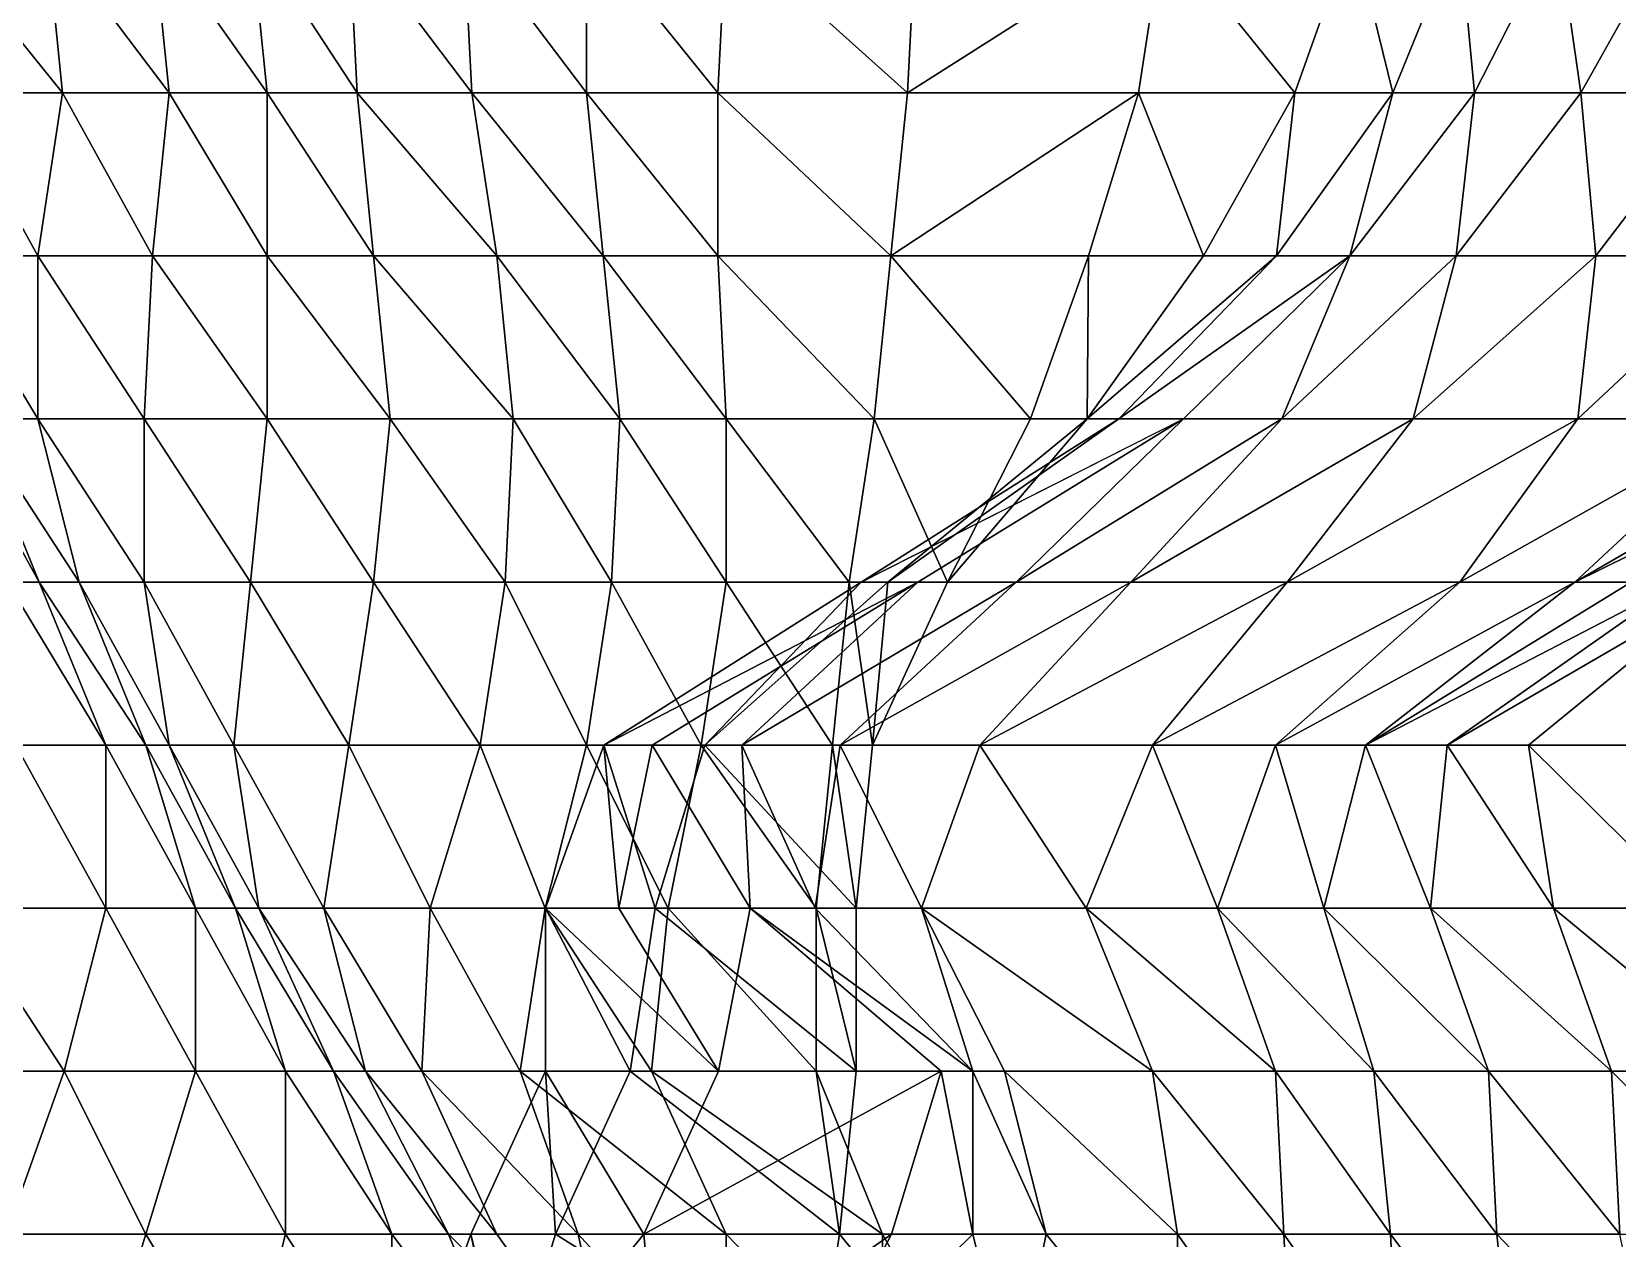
# Model space of a CAD drawing. Header units: metres. Extents: x -137 to 231, y -240 to 234.
# Drawn here: x 92.7 to 151.1, y 107.9 to 152.3 of the extents above; entities that cross this region are included whole.
import ezdxf

# ---------------------------------------------------------------- set-up
doc = ezdxf.new("R2010")
doc.units = ezdxf.units.M

msp = doc.modelspace()

# ---------------------------------------------------------------- linework, layer by layer
for points in [[(89.01085, 156, -493.62823), (93.84479, 150, -497.76556), (93.233475, 156, -498.1185), (93.233574, 156.0001, -498.1184)], [(89.01085, 156, -493.62823), (89.62216, 150, -493.27527), (93.84479, 150, -497.76556), (93.84489, 150.0001, -497.76547)], [(93.233475, 156, -498.1185), (97.761765, 150, -502.43228), (97.15044, 156, -502.78522), (97.150536, 156.0001, -502.78513)], [(93.233475, 156, -498.1185), (93.84479, 150, -497.76556), (97.761765, 150, -502.43228), (97.76186, 150.0001, -502.4322)], [(97.15044, 156, -502.78522), (101.37306, 150, -507.2755), (100.761765, 156, -507.62845), (100.76186, 156.0001, -507.62836)], [(97.15044, 156, -502.78522), (97.761765, 150, -502.43228), (101.37306, 150, -507.2755), (101.37316, 150.0001, -507.27542)], [(100.761765, 156, -507.62845), (104.67873, 150, -512.29517), (104.37306, 156, -512.4717), (104.37316, 156.0001, -512.47156)], [(100.761765, 156, -507.62845), (101.37306, 150, -507.2755), (104.67873, 150, -512.29517), (104.678825, 150.0001, -512.29504)], [(104.37306, 156, -512.4717), (108.90135, 150, -516.78546), (108.59569, 156, -516.9619), (108.59579, 156.0001, -516.9618)], [(104.37306, 156, -512.4717), (104.67873, 150, -512.29517), (108.90135, 150, -516.78546), (108.90145, 150.0001, -516.78534)], [(108.59569, 156, -516.9619), (113.12398, 150, -521.27576), (113.12398, 156, -521.27576), (113.12408, 156.0001, -521.27563)], [(108.59569, 156, -516.9619), (108.90135, 150, -516.78546), (113.12398, 150, -521.27576), (113.12408, 150.0001, -521.27563)], [(113.12398, 156, -521.27576), (117.9579, 150, -525.4131), (118.263565, 156, -525.2366), (118.263664, 156.0001, -525.23645)], [(113.12398, 156, -521.27576), (113.12398, 150, -521.27576), (117.9579, 150, -525.4131), (117.958, 150.0001, -525.41296)], [(118.263565, 156, -525.2366), (117.9579, 150, -525.4131), (124.93144, 150, -528.31506), (124.93154, 150.0001, -528.31494)], [(118.263565, 156, -525.2366), (124.93144, 150, -528.31506), (125.23711, 156, -528.1386), (125.237206, 156.0001, -528.1385)], [(124.93144, 150, -528.31506), (133.43324, 150, -530.3348), (134.3502, 156, -529.80536), (134.35031, 156.0001, -529.80524)], [(124.93144, 150, -528.31506), (134.3502, 156, -529.80536), (125.23711, 156, -528.1386), (125.237206, 156.0001, -528.1385)], [(134.3502, 156, -529.80536), (133.43324, 150, -530.3348), (139.18416, 150, -533.94275), (139.18427, 150.0001, -533.9426)], [(134.3502, 156, -529.80536), (139.18416, 150, -533.94275), (141.32375, 156, -532.7074), (141.32385, 156.0001, -532.7073)], [(141.32375, 156, -532.7074), (139.18416, 150, -533.94275), (142.79546, 150, -538.7859), (142.79556, 150.0001, -538.78577)], [(141.32375, 156, -532.7074), (142.79546, 150, -538.7859), (145.2407, 156, -537.37415), (145.24081, 156.0001, -537.374)], [(145.2407, 156, -537.37415), (142.79546, 150, -538.7859), (145.79546, 150, -543.98206), (145.79556, 150.0001, -543.98193)], [(145.2407, 156, -537.37415), (145.79546, 150, -543.98206), (148.852, 156, -542.2174), (148.85211, 156.0001, -542.2173)], [(148.852, 156, -542.2174), (145.79546, 150, -543.98206), (149.71242, 150, -548.6488), (149.71252, 150.0001, -548.6487)], [(148.852, 156, -542.2174), (149.71242, 150, -548.6488), (153.07466, 156, -546.70764), (153.07477, 156.0001, -546.7075)], [(153.07466, 156, -546.70764), (149.71242, 150, -548.6488), (154.852, 150, -552.6097), (154.85211, 150.0001, -552.60956)], [(89.62216, 150, -493.27527), (89.31651, 144, -493.45175), (92.92781, 144, -498.29498), (92.92791, 144.0001, -498.2949)], [(89.62216, 150, -493.27527), (92.92781, 144, -498.29498), (93.84479, 150, -497.76556), (93.84489, 150.0001, -497.76547)], [(93.84479, 150, -497.76556), (92.92781, 144, -498.29498), (97.15044, 144, -502.78522), (97.150536, 144.0001, -502.78513)], [(93.84479, 150, -497.76556), (97.15044, 144, -502.78522), (97.761765, 150, -502.43228), (97.76186, 150.0001, -502.4322)], [(97.761765, 150, -502.43228), (97.15044, 144, -502.78522), (101.37306, 144, -507.2755), (101.37316, 144.0001, -507.27542)], [(97.761765, 150, -502.43228), (101.37306, 144, -507.2755), (101.37306, 150, -507.2755), (101.37316, 150.0001, -507.27542)], [(101.37306, 150, -507.2755), (105.29002, 144, -511.94223), (104.67873, 150, -512.29517), (104.678825, 150.0001, -512.29504)], [(101.37306, 150, -507.2755), (101.37306, 144, -507.2755), (105.29002, 144, -511.94223), (105.29012, 144.0001, -511.94214)], [(104.67873, 150, -512.29517), (109.81831, 144, -516.25604), (108.90135, 150, -516.78546), (108.90145, 150.0001, -516.78534)], [(104.67873, 150, -512.29517), (105.29002, 144, -511.94223), (109.81831, 144, -516.25604), (109.81841, 144.0001, -516.2559)], [(108.90135, 150, -516.78546), (113.735275, 144, -520.9228), (113.12398, 150, -521.27576), (113.12408, 150.0001, -521.27563)], [(108.90135, 150, -516.78546), (109.81831, 144, -516.25604), (113.735275, 144, -520.9228), (113.735374, 144.0001, -520.92267)], [(113.12398, 150, -521.27576), (117.9579, 144, -525.4131), (117.9579, 150, -525.4131), (117.958, 150.0001, -525.41296)], [(113.12398, 150, -521.27576), (113.735275, 144, -520.9228), (117.9579, 144, -525.4131), (117.958, 144.0001, -525.41296)], [(117.9579, 150, -525.4131), (124.320114, 144, -528.668), (124.93144, 150, -528.31506), (124.93154, 150.0001, -528.31494)], [(117.9579, 150, -525.4131), (117.9579, 144, -525.4131), (124.320114, 144, -528.668), (124.32021, 144.0001, -528.6679)], [(124.320114, 144, -528.668), (131.59932, 144, -531.39355), (133.43324, 150, -530.3348), (133.43335, 150.0001, -530.33466)], [(124.320114, 144, -528.668), (133.43324, 150, -530.3348), (124.93144, 150, -528.31506), (124.93154, 150.0001, -528.31494)], [(133.43324, 150, -530.3348), (131.59932, 144, -531.39355), (135.82195, 144, -535.8839), (135.82205, 144.0001, -535.8838)], [(133.43324, 150, -530.3348), (135.82195, 144, -535.8839), (139.18416, 150, -533.94275), (139.18427, 150.0001, -533.9426)], [(139.18416, 150, -533.94275), (135.82195, 144, -535.8839), (138.51628, 144, -541.2565), (138.51639, 144.0001, -541.25635)], [(139.18416, 150, -533.94275), (138.51628, 144, -541.2565), (142.79546, 150, -538.7859), (142.79556, 150.0001, -538.78577)], [(142.79546, 150, -538.7859), (138.51628, 144, -541.2565), (141.21062, 144, -546.62915), (141.21072, 144.0001, -546.629)], [(142.79546, 150, -538.7859), (141.21062, 144, -546.62915), (145.79546, 150, -543.98206), (145.79556, 150.0001, -543.98193)], [(145.79546, 150, -543.98206), (141.21062, 144, -546.62915), (145.12758, 144, -551.2959), (145.12769, 144.0001, -551.2958)], [(145.79546, 150, -543.98206), (145.12758, 144, -551.2959), (149.71242, 150, -548.6488), (149.71252, 150.0001, -548.6487)], [(149.71242, 150, -548.6488), (145.12758, 144, -551.2959), (150.26717, 144, -555.2567), (150.26727, 144.0001, -555.2566)], [(149.71242, 150, -548.6488), (150.26717, 144, -555.2567), (154.852, 150, -552.6097), (154.85211, 150.0001, -552.60956)], [(154.852, 150, -552.6097), (150.26717, 144, -555.2567), (156.01808, 144, -558.8646), (156.01819, 144.0001, -558.8645)], [(89.31651, 144, -493.45175), (92.92781, 138, -498.29498), (92.92781, 144, -498.29498), (92.92791, 144.0001, -498.2949)], [(89.31651, 144, -493.45175), (90.53914, 138, -492.74588), (92.92781, 138, -498.29498), (92.92791, 138.0001, -498.2949)], [(92.92781, 144, -498.29498), (96.8448, 138, -502.9617), (97.15044, 144, -502.78522), (97.150536, 144.0001, -502.78513)], [(92.92781, 144, -498.29498), (92.92781, 138, -498.29498), (96.8448, 138, -502.9617), (96.8449, 138.0001, -502.9616)], [(97.15044, 144, -502.78522), (96.8448, 138, -502.9617), (101.37306, 138, -507.2755), (101.37316, 138.0001, -507.27542)], [(97.15044, 144, -502.78522), (101.37306, 138, -507.2755), (101.37306, 144, -507.2755), (101.37316, 144.0001, -507.27542)], [(101.37306, 144, -507.2755), (105.90135, 138, -511.5893), (105.29002, 144, -511.94223), (105.29012, 144.0001, -511.94214)], [(101.37306, 144, -507.2755), (101.37306, 138, -507.2755), (105.90135, 138, -511.5893), (105.90145, 138.0001, -511.5892)], [(105.29002, 144, -511.94223), (110.42964, 138, -515.9031), (109.81831, 144, -516.25604), (109.81841, 144.0001, -516.2559)], [(105.29002, 144, -511.94223), (105.90135, 138, -511.5893), (110.42964, 138, -515.9031), (110.42974, 138.0001, -515.90295)], [(109.81831, 144, -516.25604), (114.3466, 138, -520.5698), (113.735275, 144, -520.9228), (113.735374, 144.0001, -520.92267)], [(109.81831, 144, -516.25604), (110.42964, 138, -515.9031), (114.3466, 138, -520.5698), (114.3467, 138.0001, -520.5697)], [(113.735275, 144, -520.9228), (118.263565, 138, -525.2366), (117.9579, 144, -525.4131), (117.958, 144.0001, -525.41296)], [(113.735275, 144, -520.9228), (114.3466, 138, -520.5698), (118.263565, 138, -525.2366), (118.263664, 138.0001, -525.23645)], [(117.9579, 144, -525.4131), (123.70882, 138, -529.021), (124.320114, 144, -528.668), (124.32021, 144.0001, -528.6679)], [(117.9579, 144, -525.4131), (118.263565, 138, -525.2366), (123.70882, 138, -529.021), (123.708916, 138.0001, -529.0209)], [(124.320114, 144, -528.668), (123.70882, 138, -529.021), (129.45973, 138, -532.6289), (129.45984, 138.0001, -532.6288)], [(124.320114, 144, -528.668), (129.45973, 138, -532.6289), (131.59932, 144, -531.39355), (131.59943, 144.0001, -531.39343)], [(131.59932, 144, -531.39355), (129.45973, 138, -532.6289), (131.54274, 138, -538.3545), (131.54285, 138.0001, -538.3544)], [(131.59932, 144, -531.39355), (131.54274, 138, -538.3545), (135.82195, 144, -535.8839), (135.82205, 144.0001, -535.8838)], [(131.54274, 138, -538.3545), (132.70882, 138, -544.60944), (138.51628, 144, -541.2565), (138.51639, 144.0001, -541.25635)], [(131.54274, 138, -538.3545), (138.51628, 144, -541.2565), (135.82195, 144, -535.8839), (135.82205, 144.0001, -535.8838)], [(132.70882, 138, -544.60944), (135.09749, 138, -550.15857), (141.21062, 144, -546.62915), (141.21072, 144.0001, -546.629)], [(132.70882, 138, -544.60944), (141.21062, 144, -546.62915), (138.51628, 144, -541.2565), (138.51639, 144.0001, -541.25635)], [(141.21062, 144, -546.62915), (135.09749, 138, -550.15857), (138.70882, 138, -555.0017), (138.70892, 138.0001, -555.0016)], [(141.21062, 144, -546.62915), (138.70882, 138, -555.0017), (145.12758, 144, -551.2959), (145.12769, 144.0001, -551.2958)], [(145.12758, 144, -551.2959), (138.70882, 138, -555.0017), (143.54274, 138, -559.13904), (143.54285, 138.0001, -559.1389)], [(145.12758, 144, -551.2959), (143.54274, 138, -559.13904), (150.26717, 144, -555.2567), (150.26727, 144.0001, -555.2566)], [(150.26717, 144, -555.2567), (143.54274, 138, -559.13904), (149.59929, 138, -562.57056), (149.5994, 138.0001, -562.57043)], [(150.26717, 144, -555.2567), (149.59929, 138, -562.57056), (156.01808, 144, -558.8646), (156.01819, 144.0001, -558.8645)], [(156.01808, 144, -558.8646), (149.59929, 138, -562.57056), (155.9615, 138, -565.8255), (155.96161, 138.0001, -565.8254)], [(89.67873, 138, -486.31442), (92.984375, 132, -491.3341), (90.53914, 138, -492.74588), (90.53924, 138.0001, -492.7458)], [(89.67873, 138, -486.31442), (91.81831, 132, -485.07913), (92.984375, 132, -491.3341), (92.984474, 132.0001, -491.334)], [(90.53914, 138, -492.74588), (94.4561, 132, -497.41263), (92.92781, 138, -498.29498), (92.92791, 138.0001, -498.2949)], [(90.53914, 138, -492.74588), (92.984375, 132, -491.3341), (94.4561, 132, -497.41263), (94.4562, 132.0001, -497.41254)], [(92.92781, 138, -498.29498), (96.8448, 132, -502.9617), (96.8448, 138, -502.9617), (96.8449, 138.0001, -502.9616)], [(92.92781, 138, -498.29498), (94.4561, 132, -497.41263), (96.8448, 132, -502.9617), (96.8449, 132.0001, -502.9616)], [(96.8448, 138, -502.9617), (100.761765, 132, -507.62845), (101.37306, 138, -507.2755), (101.37316, 138.0001, -507.27542)], [(96.8448, 138, -502.9617), (96.8448, 132, -502.9617), (100.761765, 132, -507.62845), (100.76186, 132.0001, -507.62836)], [(101.37306, 138, -507.2755), (100.761765, 132, -507.62845), (105.29002, 132, -511.94223), (105.29012, 132.0001, -511.94214)], [(101.37306, 138, -507.2755), (105.29002, 132, -511.94223), (105.90135, 138, -511.5893), (105.90145, 138.0001, -511.5892)], [(105.90135, 138, -511.5893), (105.29002, 132, -511.94223), (110.12398, 132, -516.0796), (110.12408, 132.0001, -516.07947)], [(105.90135, 138, -511.5893), (110.12398, 132, -516.0796), (110.42964, 138, -515.9031), (110.42974, 138.0001, -515.90295)], [(110.42964, 138, -515.9031), (110.12398, 132, -516.0796), (114.04094, 132, -520.74634), (114.04104, 132.0001, -520.7462)], [(110.42964, 138, -515.9031), (114.04094, 132, -520.74634), (114.3466, 138, -520.5698), (114.3467, 138.0001, -520.5697)], [(114.3466, 138, -520.5698), (114.04094, 132, -520.74634), (118.263565, 132, -525.2366), (118.263664, 132.0001, -525.23645)], [(114.3466, 138, -520.5698), (118.263565, 132, -525.2366), (118.263565, 138, -525.2366), (118.263664, 138.0001, -525.23645)], [(118.263565, 138, -525.2366), (122.791855, 132, -529.5504), (123.70882, 138, -529.021), (123.708916, 138.0001, -529.0209)], [(118.263565, 138, -525.2366), (118.263565, 132, -525.2366), (122.791855, 132, -529.5504), (122.791954, 132.0001, -529.5503)], [(123.70882, 138, -529.021), (122.791855, 132, -529.5504), (126.40315, 132, -534.3936), (126.40325, 132.0001, -534.3935)], [(124.207016, 132, -542.5898), (123.233475, 132, -550.08), (132.70882, 138, -544.60944), (132.70892, 138.0001, -544.6093)], [(123.233475, 132, -550.08), (125.31651, 132, -555.8056), (135.09749, 138, -550.15857), (135.0976, 138.0001, -550.15845)], [(123.233475, 132, -550.08), (135.09749, 138, -550.15857), (132.70882, 138, -544.60944), (132.70892, 138.0001, -544.6093)], [(123.70882, 138, -529.021), (126.40315, 132, -534.3936), (129.45973, 138, -532.6289), (129.45984, 138.0001, -532.6288)], [(126.40315, 132, -534.3936), (124.207016, 132, -542.5898), (131.54274, 138, -538.3545), (131.54285, 138.0001, -538.3544)], [(124.207016, 132, -542.5898), (132.70882, 138, -544.60944), (131.54274, 138, -538.3545), (131.54285, 138.0001, -538.3544)], [(135.09749, 138, -550.15857), (125.31651, 132, -555.8056), (128.92781, 132, -560.6488), (128.92792, 132.0001, -560.6487)], [(126.40315, 132, -534.3936), (131.54274, 138, -538.3545), (129.45973, 138, -532.6289), (129.45984, 138.0001, -532.6288)], [(135.09749, 138, -550.15857), (128.92781, 132, -560.6488), (138.70882, 138, -555.0017), (138.70892, 138.0001, -555.0016)], [(138.70882, 138, -555.0017), (128.92781, 132, -560.6488), (133.15044, 132, -565.13904), (133.15054, 132.0001, -565.1389)], [(138.70882, 138, -555.0017), (133.15044, 132, -565.13904), (143.54274, 138, -559.13904), (143.54285, 138.0001, -559.1389)], [(143.54274, 138, -559.13904), (133.15044, 132, -565.13904), (138.90132, 132, -568.74695), (138.90143, 132.0001, -568.7468)], [(143.54274, 138, -559.13904), (138.90132, 132, -568.74695), (149.59929, 138, -562.57056), (149.5994, 138.0001, -562.57043)], [(149.59929, 138, -562.57056), (138.90132, 132, -568.74695), (145.26357, 132, -572.00195), (145.26367, 132.0001, -572.00183)], [(149.59929, 138, -562.57056), (145.26357, 132, -572.00195), (155.9615, 138, -565.8255), (155.96161, 138.0001, -565.8254)], [(155.9615, 138, -565.8255), (145.26357, 132, -572.00195), (149.48619, 132, -576.4922), (149.4863, 132.0001, -576.49207)], [(155.9615, 138, -565.8255), (149.48619, 132, -576.4922), (159.8785, 138, -570.4922), (159.8786, 138.0001, -570.49207)], [(149.48619, 132, -576.4922), (151.5692, 132, -582.2178), (161.65587, 138, -576.3943), (161.65598, 138.0001, -576.39417)], [(149.48619, 132, -576.4922), (161.65587, 138, -576.3943), (159.8785, 138, -570.4922), (159.8786, 138.0001, -570.49207)], [(91.81831, 132, -485.07913), (95.42963, 126, -489.92233), (92.984375, 132, -491.3341), (92.984474, 132.0001, -491.334)], [(91.81831, 132, -485.07913), (92.12398, 126, -484.90268), (95.42963, 126, -489.92233), (95.429726, 126.0001, -489.92224)], [(92.984375, 132, -491.3341), (96.90135, 126, -496.00085), (94.4561, 132, -497.41263), (94.4562, 132.0001, -497.41254)], [(92.984375, 132, -491.3341), (95.42963, 126, -489.92233), (96.90135, 126, -496.00085), (96.90145, 126.0001, -496.00076)], [(94.4561, 132, -497.41263), (97.761765, 126, -502.43228), (96.8448, 132, -502.9617), (96.8449, 132.0001, -502.9616)], [(94.4561, 132, -497.41263), (96.90135, 126, -496.00085), (97.761765, 126, -502.43228), (97.76186, 126.0001, -502.4322)], [(96.8448, 132, -502.9617), (100.15044, 126, -507.98138), (100.761765, 132, -507.62845), (100.76186, 132.0001, -507.62836)], [(96.8448, 132, -502.9617), (97.761765, 126, -502.43228), (100.15044, 126, -507.98138), (100.150536, 126.0001, -507.9813)], [(100.761765, 132, -507.62845), (100.15044, 126, -507.98138), (104.37306, 126, -512.4717), (104.37316, 126.0001, -512.47156)], [(100.761765, 132, -507.62845), (104.37306, 126, -512.4717), (105.29002, 132, -511.94223), (105.29012, 132.0001, -511.94214)], [(105.29002, 132, -511.94223), (104.37306, 126, -512.4717), (109.207016, 126, -516.609), (109.207115, 126.0001, -516.6089)], [(105.29002, 132, -511.94223), (109.207016, 126, -516.609), (110.12398, 132, -516.0796), (110.12408, 132.0001, -516.07947)], [(110.12398, 132, -516.0796), (109.207016, 126, -516.609), (113.12398, 126, -521.27576), (113.12408, 126.0001, -521.27563)], [(110.12398, 132, -516.0796), (113.12398, 126, -521.27576), (114.04094, 132, -520.74634), (114.04104, 132.0001, -520.7462)], [(114.04094, 132, -520.74634), (113.12398, 126, -521.27576), (117.3466, 126, -525.766), (117.3467, 126.0001, -525.76587)], [(117.48256, 126, -546.47217), (113.75813, 126, -555.5506), (123.233475, 132, -550.08), (123.233574, 132.0001, -550.0799)], [(113.75813, 126, -555.5506), (115.53551, 126, -561.45264), (125.31651, 132, -555.8056), (125.31661, 132.0001, -555.8055)], [(113.75813, 126, -555.5506), (125.31651, 132, -555.8056), (123.233475, 132, -550.08), (123.233574, 132.0001, -550.0799)], [(114.04094, 132, -520.74634), (117.3466, 126, -525.766), (118.263565, 132, -525.2366), (118.263664, 132.0001, -525.23645)], [(125.31651, 132, -555.8056), (115.53551, 126, -561.45264), (118.84117, 126, -566.4723), (118.84127, 126.0001, -566.47217)], [(118.263565, 132, -525.2366), (117.3466, 126, -525.766), (122.18053, 126, -529.9033), (122.180626, 126.0001, -529.9032)], [(123.65227, 126, -535.9818), (117.48256, 126, -546.47217), (124.207016, 132, -542.5898), (124.207115, 132.0001, -542.58966)], [(117.48256, 126, -546.47217), (123.233475, 132, -550.08), (124.207016, 132, -542.5898), (124.207115, 132.0001, -542.58966)], [(118.263565, 132, -525.2366), (122.18053, 126, -529.9033), (122.791855, 132, -529.5504), (122.791954, 132.0001, -529.5503)], [(125.31651, 132, -555.8056), (118.84117, 126, -566.4723), (128.92781, 132, -560.6488), (128.92792, 132.0001, -560.6487)], [(128.92781, 132, -560.6488), (118.84117, 126, -566.4723), (122.45247, 126, -571.31555), (122.45257, 126.0001, -571.3154)], [(122.791855, 132, -529.5504), (122.18053, 126, -529.9033), (123.65227, 126, -535.9818), (123.65237, 126.0001, -535.9817)], [(128.92781, 132, -560.6488), (122.45247, 126, -571.31555), (133.15044, 132, -565.13904), (133.15054, 132.0001, -565.1389)], [(133.15044, 132, -565.13904), (122.45247, 126, -571.31555), (127.59206, 126, -575.27637), (127.592155, 126.0001, -575.27625)], [(122.791855, 132, -529.5504), (123.65227, 126, -535.9818), (126.40315, 132, -534.3936), (126.40325, 132.0001, -534.3935)], [(123.65227, 126, -535.9818), (124.207016, 132, -542.5898), (126.40315, 132, -534.3936), (126.40325, 132.0001, -534.3935)], [(133.15044, 132, -565.13904), (127.59206, 126, -575.27637), (138.90132, 132, -568.74695), (138.90143, 132.0001, -568.7468)], [(138.90132, 132, -568.74695), (127.59206, 126, -575.27637), (133.95427, 126, -578.5314), (133.95438, 126.0001, -578.53125)], [(138.90132, 132, -568.74695), (133.95427, 126, -578.5314), (145.26357, 132, -572.00195), (145.26367, 132.0001, -572.00183)], [(145.26357, 132, -572.00195), (133.95427, 126, -578.5314), (138.48256, 126, -582.8452), (138.48267, 126.0001, -582.8451)], [(145.26357, 132, -572.00195), (138.48256, 126, -582.8452), (149.48619, 132, -576.4922), (149.4863, 132.0001, -576.49207)], [(149.48619, 132, -576.4922), (138.48256, 126, -582.8452), (141.78822, 126, -587.86487), (141.78833, 126.0001, -587.86475)], [(149.48619, 132, -576.4922), (141.78822, 126, -587.86487), (151.5692, 132, -582.2178), (151.5693, 132.0001, -582.21765)], [(141.78822, 126, -587.86487), (144.78822, 126, -593.06104), (153.34657, 132, -588.1198), (153.34668, 132.0001, -588.1197)], [(141.78822, 126, -587.86487), (153.34657, 132, -588.1198), (151.5692, 132, -582.2178), (151.5693, 132.0001, -582.21765)], [(144.78822, 126, -593.06104), (147.78822, 126, -598.2572), (155.12398, 132, -594.02185), (155.12408, 132.0001, -594.0217)], [(144.78822, 126, -593.06104), (155.12398, 132, -594.02185), (153.34657, 132, -588.1198), (153.34668, 132.0001, -588.1197)], [(155.12398, 132, -594.02185), (147.78822, 126, -598.2572), (151.70518, 126, -602.9239), (151.70529, 126.0001, -602.92377)], [(92.12398, 126, -484.90268), (89.984375, 120, -486.13797), (95.42963, 120, -489.92233), (95.429726, 120.0001, -489.92224)], [(92.12398, 126, -484.90268), (95.42963, 120, -489.92233), (95.42963, 126, -489.92233), (95.429726, 126.0001, -489.92224)], [(95.42963, 126, -489.92233), (98.735275, 120, -494.94205), (96.90135, 126, -496.00085), (96.90145, 126.0001, -496.00076)], [(95.42963, 126, -489.92233), (95.42963, 120, -489.92233), (98.735275, 120, -494.94205), (98.735374, 120.0001, -494.94196)], [(96.90135, 126, -496.00085), (100.207016, 120, -501.02054), (97.761765, 126, -502.43228), (97.76186, 126.0001, -502.4322)], [(96.90135, 126, -496.00085), (98.735275, 120, -494.94205), (100.207016, 120, -501.02054), (100.207115, 120.0001, -501.02045)], [(97.761765, 126, -502.43228), (101.06743, 120, -507.452), (100.15044, 126, -507.98138), (100.150536, 126.0001, -507.9813)], [(97.761765, 126, -502.43228), (100.207016, 120, -501.02054), (101.06743, 120, -507.452), (101.06753, 120.0001, -507.4519)], [(100.15044, 126, -507.98138), (103.4561, 120, -513.0011), (104.37306, 126, -512.4717), (104.37316, 126.0001, -512.47156)], [(100.15044, 126, -507.98138), (101.06743, 120, -507.452), (103.4561, 120, -513.0011), (103.4562, 120.0001, -513.001)], [(104.37306, 126, -512.4717), (103.4561, 120, -513.0011), (107.37306, 120, -517.66785), (107.37316, 120.0001, -517.6677)], [(104.37306, 126, -512.4717), (107.37306, 120, -517.66785), (109.207016, 126, -516.609), (109.207115, 126.0001, -516.6089)], [(109.207016, 126, -516.609), (107.37306, 120, -517.66785), (111.59569, 120, -522.1581), (111.59579, 120.0001, -522.15796)], [(109.207016, 126, -516.609), (111.59569, 120, -522.1581), (113.12398, 126, -521.27576), (113.12408, 126.0001, -521.27563)], [(113.12398, 126, -521.27576), (111.59569, 120, -522.1581), (116.12398, 120, -526.4719), (116.12408, 120.0001, -526.4718)], [(115.648636, 120, -547.53094), (111.618546, 120, -556.7859), (113.75813, 126, -555.5506), (113.75823, 126.0001, -555.5505)], [(113.75813, 126, -555.5506), (111.618546, 120, -556.7859), (114.31288, 120, -562.15857), (114.31298, 120.0001, -562.15845)], [(113.12398, 126, -521.27576), (116.12398, 120, -526.4719), (117.3466, 126, -525.766), (117.3467, 126.0001, -525.76587)], [(115.648636, 120, -547.53094), (113.75813, 126, -555.5506), (117.48256, 126, -546.47217), (117.48266, 126.0001, -546.47205)], [(113.75813, 126, -555.5506), (114.31288, 120, -562.15857), (115.53551, 126, -561.45264), (115.53561, 126.0001, -561.4525)], [(115.53551, 126, -561.45264), (114.31288, 120, -562.15857), (119.146835, 120, -566.2959), (119.146935, 120.0001, -566.2958)], [(115.53551, 126, -561.45264), (119.146835, 120, -566.2959), (118.84117, 126, -566.4723), (118.84127, 126.0001, -566.47217)], [(123.04094, 120, -536.3348), (115.648636, 120, -547.53094), (117.48256, 126, -546.47217), (117.48266, 126.0001, -546.47205)], [(117.3466, 126, -525.766), (116.12398, 120, -526.4719), (121.56923, 120, -530.2562), (121.56933, 120.0001, -530.2561)], [(117.3466, 126, -525.766), (121.56923, 120, -530.2562), (122.18053, 126, -529.9033), (122.180626, 126.0001, -529.9032)], [(123.04094, 120, -536.3348), (117.48256, 126, -546.47217), (123.65227, 126, -535.9818), (123.65237, 126.0001, -535.9817)], [(118.84117, 126, -566.4723), (121.53551, 120, -571.845), (122.45247, 126, -571.31555), (122.45257, 126.0001, -571.3154)], [(118.84117, 126, -566.4723), (119.146835, 120, -566.2959), (121.53551, 120, -571.845), (121.53561, 120.0001, -571.84485)], [(122.45247, 126, -571.31555), (121.53551, 120, -571.845), (125.45247, 120, -576.5117), (125.45257, 120.0001, -576.5116)], [(122.18053, 126, -529.9033), (121.56923, 120, -530.2562), (123.04094, 120, -536.3348), (123.04104, 120.0001, -536.33466)], [(122.18053, 126, -529.9033), (123.04094, 120, -536.3348), (123.65227, 126, -535.9818), (123.65237, 126.0001, -535.9817)], [(122.45247, 126, -571.31555), (125.45247, 120, -576.5117), (127.59206, 126, -575.27637), (127.592155, 126.0001, -575.27625)], [(127.59206, 126, -575.27637), (125.45247, 120, -576.5117), (131.50902, 120, -579.9431), (131.50912, 120.0001, -579.943)], [(127.59206, 126, -575.27637), (131.50902, 120, -579.9431), (133.95427, 126, -578.5314), (133.95438, 126.0001, -578.53125)], [(133.95427, 126, -578.5314), (131.50902, 120, -579.9431), (136.34297, 120, -584.08044), (136.34308, 120.0001, -584.0803)], [(133.95427, 126, -578.5314), (136.34297, 120, -584.08044), (138.48256, 126, -582.8452), (138.48267, 126.0001, -582.8451)], [(138.48256, 126, -582.8452), (136.34297, 120, -584.08044), (140.25993, 120, -588.7472), (140.26004, 120.0001, -588.7471)], [(138.48256, 126, -582.8452), (140.25993, 120, -588.7472), (141.78822, 126, -587.86487), (141.78833, 126.0001, -587.86475)], [(141.78822, 126, -587.86487), (140.25993, 120, -588.7472), (144.1769, 120, -593.41394), (144.177, 120.0001, -593.4138)], [(141.78822, 126, -587.86487), (144.1769, 120, -593.41394), (144.78822, 126, -593.06104), (144.78833, 126.0001, -593.0609)], [(144.78822, 126, -593.06104), (144.1769, 120, -593.41394), (148.70518, 120, -597.7278), (148.70529, 120.0001, -597.72766)], [(144.78822, 126, -593.06104), (148.70518, 120, -597.7278), (147.78822, 126, -598.2572), (147.78833, 126.0001, -598.2571)], [(147.78822, 126, -598.2572), (153.84477, 120, -601.6886), (151.70518, 126, -602.9239), (151.70529, 126.0001, -602.92377)], [(147.78822, 126, -598.2572), (148.70518, 120, -597.7278), (153.84477, 120, -601.6886), (153.84488, 120.0001, -601.6885)], [(89.984375, 120, -486.13797), (87.84479, 114, -487.37326), (93.90135, 114, -490.8047), (93.90145, 114.0001, -490.8046)], [(89.984375, 120, -486.13797), (93.90135, 114, -490.8047), (95.42963, 120, -489.92233), (95.429726, 120.0001, -489.92224)], [(95.42963, 120, -489.92233), (93.90135, 114, -490.8047), (98.735275, 114, -494.94205), (98.735374, 114.0001, -494.94196)], [(95.42963, 120, -489.92233), (98.735275, 114, -494.94205), (98.735275, 120, -494.94205), (98.735374, 120.0001, -494.94196)], [(98.735275, 120, -494.94205), (102.04094, 114, -499.9617), (100.207016, 120, -501.02054), (100.207115, 120.0001, -501.02045)], [(98.735275, 120, -494.94205), (98.735275, 114, -494.94205), (102.04094, 114, -499.9617), (102.04104, 114.0001, -499.9616)], [(100.207016, 120, -501.02054), (103.81831, 114, -505.86374), (101.06743, 120, -507.452), (101.06753, 120.0001, -507.4519)], [(100.207016, 120, -501.02054), (102.04094, 114, -499.9617), (103.81831, 114, -505.86374), (103.81841, 114.0001, -505.86365)], [(101.06743, 120, -507.452), (104.98439, 114, -512.1187), (103.4561, 120, -513.0011), (103.4562, 120.0001, -513.001)], [(101.06743, 120, -507.452), (103.81831, 114, -505.86374), (104.98439, 114, -512.1187), (104.98449, 114.0001, -512.1186)], [(103.4561, 120, -513.0011), (107.06743, 114, -517.8443), (107.37306, 120, -517.66785), (107.37316, 120.0001, -517.6677)], [(103.4561, 120, -513.0011), (104.98439, 114, -512.1187), (107.06743, 114, -517.8443), (107.06753, 114.0001, -517.8442)], [(107.37306, 120, -517.66785), (107.06743, 114, -517.8443), (110.67873, 114, -522.6875), (110.678825, 114.0001, -522.6874)], [(107.37306, 120, -517.66785), (110.67873, 114, -522.6875), (111.59569, 120, -522.1581), (111.59579, 120.0001, -522.15796)], [(111.59569, 120, -522.1581), (110.67873, 114, -522.6875), (115.51265, 114, -526.8248), (115.51275, 114.0001, -526.8247)], [(111.59569, 120, -522.1581), (115.51265, 114, -526.8248), (116.12398, 120, -526.4719), (116.12408, 120.0001, -526.4718)], [(114.731674, 114, -548.06036), (111.618546, 114, -556.7859), (111.618546, 120, -556.7859), (111.618645, 120.0001, -556.78577)], [(114.731674, 114, -548.06036), (111.618546, 120, -556.7859), (115.648636, 120, -547.53094), (115.648735, 120.0001, -547.5308)], [(111.618546, 120, -556.7859), (117.98076, 114, -560.0409), (114.31288, 120, -562.15857), (114.31298, 120.0001, -562.15845)], [(111.618546, 120, -556.7859), (111.618546, 114, -556.7859), (117.98076, 114, -560.0409), (117.98086, 114.0001, -560.0408)], [(119.146835, 120, -566.2959), (114.31288, 120, -562.15857), (117.98076, 114, -560.0409), (117.98086, 114.0001, -560.0408)], [(123.04094, 114, -536.3348), (114.731674, 114, -548.06036), (115.648636, 120, -547.53094), (115.648735, 120.0001, -547.5308)], [(116.12398, 120, -526.4719), (115.51265, 114, -526.8248), (121.56923, 114, -530.2562), (121.56933, 114.0001, -530.2561)], [(123.04094, 114, -536.3348), (115.648636, 120, -547.53094), (123.04094, 120, -536.3348), (123.04104, 120.0001, -536.33466)], [(116.12398, 120, -526.4719), (121.56923, 114, -530.2562), (121.56923, 120, -530.2562), (121.56933, 120.0001, -530.2561)], [(119.146835, 120, -566.2959), (117.98076, 114, -560.0409), (126.176926, 114, -562.23706), (126.177025, 114.0001, -562.23694)], [(127.34297, 114, -568.49207), (121.53551, 120, -571.845), (119.146835, 120, -566.2959), (119.146935, 120.0001, -566.2958)], [(127.34297, 114, -568.49207), (119.146835, 120, -566.2959), (126.176926, 114, -562.23706), (126.177025, 114.0001, -562.23694)], [(125.45247, 120, -576.5117), (121.53551, 120, -571.845), (127.34297, 114, -568.49207), (127.34307, 114.0001, -568.49194)], [(121.56923, 120, -530.2562), (123.04094, 114, -536.3348), (123.04094, 120, -536.3348), (123.04104, 120.0001, -536.33466)], [(121.56923, 120, -530.2562), (121.56923, 114, -530.2562), (123.04094, 114, -536.3348), (123.04104, 114.0001, -536.33466)], [(125.45247, 120, -576.5117), (133.95427, 114, -578.5314), (131.50902, 120, -579.9431), (131.50912, 120.0001, -579.943)], [(125.45247, 120, -576.5117), (127.34297, 114, -568.49207), (128.50902, 114, -574.74695), (128.50912, 114.0001, -574.7468)], [(125.45247, 120, -576.5117), (128.50902, 114, -574.74695), (133.95427, 114, -578.5314), (133.95438, 114.0001, -578.53125)], [(131.50902, 120, -579.9431), (138.48256, 114, -582.8452), (136.34297, 120, -584.08044), (136.34308, 120.0001, -584.0803)], [(131.50902, 120, -579.9431), (133.95427, 114, -578.5314), (138.48256, 114, -582.8452), (138.48267, 114.0001, -582.8451)], [(136.34297, 120, -584.08044), (142.09386, 114, -587.68835), (140.25993, 120, -588.7472), (140.26004, 120.0001, -588.7471)], [(136.34297, 120, -584.08044), (138.48256, 114, -582.8452), (142.09386, 114, -587.68835), (142.09396, 114.0001, -587.68823)], [(140.25993, 120, -588.7472), (146.31648, 114, -592.17865), (144.1769, 120, -593.41394), (144.177, 120.0001, -593.4138)], [(140.25993, 120, -588.7472), (142.09386, 114, -587.68835), (146.31648, 114, -592.17865), (146.31659, 114.0001, -592.1785)], [(144.1769, 120, -593.41394), (150.84477, 114, -596.49243), (148.70518, 120, -597.7278), (148.70529, 120.0001, -597.72766)], [(144.1769, 120, -593.41394), (146.31648, 114, -592.17865), (150.84477, 114, -596.49243), (150.84488, 114.0001, -596.4923)], [(148.70518, 120, -597.7278), (155.98436, 114, -600.4533), (153.84477, 120, -601.6886), (153.84488, 120.0001, -601.6885)], [(148.70518, 120, -597.7278), (150.84477, 114, -596.49243), (155.98436, 114, -600.4533), (155.98447, 114.0001, -600.4532)], [(87.84479, 114, -487.37326), (91.761765, 108, -492.03998), (93.90135, 114, -490.8047), (93.90145, 114.0001, -490.8046)], [(93.90135, 114, -490.8047), (91.761765, 108, -492.03998), (96.90135, 108, -496.00085), (96.90145, 108.0001, -496.00076)], [(93.90135, 114, -490.8047), (96.90135, 108, -496.00085), (98.735275, 114, -494.94205), (98.735374, 114.0001, -494.94196)], [(98.735275, 114, -494.94205), (96.90135, 108, -496.00085), (102.04094, 108, -499.9617), (102.04104, 108.0001, -499.9616)], [(98.735275, 114, -494.94205), (102.04094, 108, -499.9617), (102.04094, 114, -499.9617), (102.04104, 114.0001, -499.9616)], [(102.04094, 114, -499.9617), (105.9579, 108, -504.62845), (103.81831, 114, -505.86374), (103.81841, 114.0001, -505.86365)], [(102.04094, 114, -499.9617), (102.04094, 108, -499.9617), (105.9579, 108, -504.62845), (105.958, 108.0001, -504.62836)], [(103.81831, 114, -505.86374), (108.04094, 108, -510.354), (104.98439, 114, -512.1187), (104.98449, 114.0001, -512.1186)], [(103.81831, 114, -505.86374), (105.9579, 108, -504.62845), (108.04094, 108, -510.354), (108.04104, 108.0001, -510.3539)], [(104.98439, 114, -512.1187), (109.81831, 108, -516.25604), (107.06743, 114, -517.8443), (107.06753, 114.0001, -517.8442)], [(104.98439, 114, -512.1187), (108.04094, 108, -510.354), (109.81831, 108, -516.25604), (109.81841, 108.0001, -516.2559)], [(107.06743, 114, -517.8443), (112.81831, 108, -521.45215), (110.67873, 114, -522.6875), (110.678825, 114.0001, -522.6874)], [(107.06743, 114, -517.8443), (109.81831, 108, -516.25604), (112.81831, 108, -521.45215), (112.81841, 108.0001, -521.452)], [(111.98076, 108, -549.64856), (108.86763, 108, -558.37415), (111.618546, 114, -556.7859), (111.618645, 114.0001, -556.78577)], [(111.618546, 114, -556.7859), (108.86763, 108, -558.37415), (115.22987, 108, -561.62915), (115.22997, 108.0001, -561.629)], [(110.67873, 114, -522.6875), (118.263565, 108, -525.2366), (115.51265, 114, -526.8248), (115.51275, 114.0001, -526.8247)], [(110.67873, 114, -522.6875), (112.81831, 108, -521.45215), (118.263565, 108, -525.2366), (118.263664, 108.0001, -525.23645)], [(111.98076, 108, -549.64856), (111.618546, 114, -556.7859), (114.731674, 114, -548.06036), (114.73177, 114.0001, -548.06024)], [(111.618546, 114, -556.7859), (115.22987, 108, -561.62915), (117.98076, 114, -560.0409), (117.98086, 114.0001, -560.0408)], [(122.42964, 108, -536.68774), (111.98076, 108, -549.64856), (114.731674, 114, -548.06036), (114.73177, 114.0001, -548.06024)], [(122.42964, 108, -536.68774), (114.731674, 114, -548.06036), (123.04094, 114, -536.3348), (123.04104, 114.0001, -536.33466)], [(115.22987, 108, -561.62915), (124.34297, 108, -563.2959), (126.176926, 114, -562.23706), (126.177025, 114.0001, -562.23694)], [(115.22987, 108, -561.62915), (126.176926, 114, -562.23706), (117.98076, 114, -560.0409), (117.98086, 114.0001, -560.0408)], [(115.51265, 114, -526.8248), (124.01448, 108, -528.8445), (121.56923, 114, -530.2562), (121.56933, 114.0001, -530.2561)], [(115.51265, 114, -526.8248), (118.263565, 108, -525.2366), (124.01448, 108, -528.8445), (124.01458, 108.0001, -528.84436)], [(121.56923, 114, -530.2562), (122.42964, 108, -536.68774), (123.04094, 114, -536.3348), (123.04104, 114.0001, -536.33466)], [(121.56923, 114, -530.2562), (124.01448, 108, -528.8445), (122.42964, 108, -536.68774), (122.42974, 108.0001, -536.6876)], [(126.176926, 114, -562.23706), (124.34297, 108, -563.2959), (127.34297, 108, -568.49207), (127.34307, 108.0001, -568.49194)], [(126.176926, 114, -562.23706), (127.34297, 108, -568.49207), (127.34297, 114, -568.49207), (127.34307, 114.0001, -568.49194)], [(127.34297, 114, -568.49207), (130.03731, 108, -573.8646), (128.50902, 114, -574.74695), (128.50912, 114.0001, -574.7468)], [(127.34297, 114, -568.49207), (127.34297, 108, -568.49207), (130.03731, 108, -573.8646), (130.03741, 108.0001, -573.8645)], [(128.50902, 114, -574.74695), (134.87123, 108, -578.00195), (133.95427, 114, -578.5314), (133.95438, 114.0001, -578.53125)], [(128.50902, 114, -574.74695), (130.03731, 108, -573.8646), (134.87123, 108, -578.00195), (134.87134, 108.0001, -578.00183)], [(133.95427, 114, -578.5314), (138.78822, 108, -582.6687), (138.48256, 114, -582.8452), (138.48267, 114.0001, -582.8451)], [(133.95427, 114, -578.5314), (134.87123, 108, -578.00195), (138.78822, 108, -582.6687), (138.78833, 108.0001, -582.6686)], [(138.48256, 114, -582.8452), (142.70518, 108, -587.33545), (142.09386, 114, -587.68835), (142.09396, 114.0001, -587.68823)], [(138.48256, 114, -582.8452), (138.78822, 108, -582.6687), (142.70518, 108, -587.33545), (142.70529, 108.0001, -587.3353)], [(142.09386, 114, -587.68835), (146.62215, 108, -592.0022), (146.31648, 114, -592.17865), (146.31659, 114.0001, -592.1785)], [(142.09386, 114, -587.68835), (142.70518, 108, -587.33545), (146.62215, 108, -592.0022), (146.62225, 108.0001, -592.0021)], [(146.31648, 114, -592.17865), (151.15044, 108, -596.316), (150.84477, 114, -596.49243), (150.84488, 114.0001, -596.4923)], [(146.31648, 114, -592.17865), (146.62215, 108, -592.0022), (151.15044, 108, -596.316), (151.15054, 108.0001, -596.31586)], [(150.84477, 114, -596.49243), (156.90132, 108, -599.9239), (155.98436, 114, -600.4533), (155.98447, 114.0001, -600.4532)], [(150.84477, 114, -596.49243), (151.15044, 108, -596.316), (156.90132, 108, -599.9239), (156.90143, 108.0001, -599.92377)], [(91.761765, 108, -492.03998), (89.62216, 102, -493.27527), (95.06741, 102, -497.0597), (95.06751, 102.0001, -497.0596)], [(91.761765, 108, -492.03998), (95.06741, 102, -497.0597), (96.90135, 108, -496.00085), (96.90145, 108.0001, -496.00076)], [(96.90135, 108, -496.00085), (95.06741, 102, -497.0597), (100.51265, 102, -500.84406), (100.51275, 102.0001, -500.84396)], [(96.90135, 108, -496.00085), (100.51265, 102, -500.84406), (102.04094, 108, -499.9617), (102.04104, 108.0001, -499.9616)], [(102.04094, 108, -499.9617), (100.51265, 102, -500.84406), (105.9579, 102, -504.62845), (105.958, 102.0001, -504.62836)], [(102.04094, 108, -499.9617), (105.9579, 102, -504.62845), (105.9579, 108, -504.62845), (105.958, 108.0001, -504.62836)], [(105.9579, 108, -504.62845), (110.48619, 102, -508.94223), (108.04094, 108, -510.354), (108.04104, 108.0001, -510.3539)], [(105.9579, 108, -504.62845), (105.9579, 102, -504.62845), (110.48619, 102, -508.94223), (110.48629, 102.0001, -508.94214)], [(110.146835, 102, -550.7074), (106.72804, 102, -559.60944), (108.86763, 108, -558.37415), (108.86773, 108.0001, -558.374)], [(108.86763, 108, -558.37415), (106.72804, 102, -559.60944), (110.33937, 102, -564.45264), (110.33947, 102.0001, -564.4525)], [(108.04094, 108, -510.354), (114.09749, 102, -513.78546), (109.81831, 108, -516.25604), (109.81841, 108.0001, -516.2559)], [(108.04094, 108, -510.354), (110.48619, 102, -508.94223), (114.09749, 102, -513.78546), (114.09759, 102.0001, -513.78534)], [(110.146835, 102, -550.7074), (108.86763, 108, -558.37415), (111.98076, 108, -549.64856), (111.98086, 108.0001, -549.64844)], [(108.86763, 108, -558.37415), (110.33937, 102, -564.45264), (115.22987, 108, -561.62915), (115.22997, 108.0001, -561.629)], [(112.81831, 108, -521.45215), (109.81831, 108, -516.25604), (114.09749, 102, -513.78546), (114.09759, 102.0001, -513.78534)], [(121.51265, 102, -537.21716), (110.146835, 102, -550.7074), (111.98076, 108, -549.64856), (111.98086, 108.0001, -549.64844)], [(115.22987, 108, -561.62915), (110.33937, 102, -564.45264), (115.78462, 102, -568.23706), (115.78472, 102.0001, -568.23694)], [(121.51265, 102, -537.21716), (111.98076, 108, -549.64856), (122.42964, 108, -536.68774), (122.42974, 108.0001, -536.6876)], [(112.81831, 108, -521.45215), (114.09749, 102, -513.78546), (118.320114, 102, -518.27576), (118.32021, 102.0001, -518.27563)], [(118.263565, 108, -525.2366), (112.81831, 108, -521.45215), (118.320114, 102, -518.27576), (118.32021, 102.0001, -518.27563)], [(115.22987, 108, -561.62915), (115.78462, 102, -568.23706), (124.34297, 108, -563.2959), (124.34307, 108.0001, -563.2958)], [(124.34297, 108, -563.2959), (115.78462, 102, -568.23706), (121.22984, 102, -572.0214), (121.22994, 102.0001, -572.0213)], [(118.263565, 108, -525.2366), (118.320114, 102, -518.27576), (124.07103, 102, -521.88367), (124.07113, 102.0001, -521.88354)], [(124.01448, 108, -528.8445), (118.263565, 108, -525.2366), (124.07103, 102, -521.88367), (124.07113, 102.0001, -521.88354)], [(124.34297, 108, -563.2959), (121.22984, 102, -572.0214), (127.34297, 108, -568.49207), (127.34307, 108.0001, -568.49194)], [(127.34297, 108, -568.49207), (121.22984, 102, -572.0214), (128.81468, 102, -574.57056), (128.81479, 102.0001, -574.57043)], [(127.37669, 102, -526.9033), (121.51265, 102, -537.21716), (122.42964, 108, -536.68774), (122.42974, 108.0001, -536.6876)], [(127.37669, 102, -526.9033), (122.42964, 108, -536.68774), (124.01448, 108, -528.8445), (124.01458, 108.0001, -528.84436)], [(124.01448, 108, -528.8445), (124.07103, 102, -521.88367), (127.37669, 102, -526.9033), (127.37679, 102.0001, -526.9032)], [(127.34297, 108, -568.49207), (128.81468, 102, -574.57056), (130.03731, 108, -573.8646), (130.03741, 108.0001, -573.8645)], [(130.03731, 108, -573.8646), (128.81468, 102, -574.57056), (134.87123, 102, -578.00195), (134.87134, 102.0001, -578.00183)], [(130.03731, 108, -573.8646), (134.87123, 102, -578.00195), (134.87123, 108, -578.00195), (134.87134, 108.0001, -578.00183)], [(134.87123, 108, -578.00195), (139.09386, 102, -582.4922), (138.78822, 108, -582.6687), (138.78833, 108.0001, -582.6686)], [(134.87123, 108, -578.00195), (134.87123, 102, -578.00195), (139.09386, 102, -582.4922), (139.09396, 102.0001, -582.49207)], [(138.78822, 108, -582.6687), (143.01082, 102, -587.159), (142.70518, 108, -587.33545), (142.70529, 108.0001, -587.3353)], [(138.78822, 108, -582.6687), (139.09386, 102, -582.4922), (143.01082, 102, -587.159), (143.01093, 102.0001, -587.1589)], [(142.70518, 108, -587.33545), (147.23347, 102, -591.64923), (146.62215, 108, -592.0022), (146.62225, 108.0001, -592.0021)], [(142.70518, 108, -587.33545), (143.01082, 102, -587.159), (147.23347, 102, -591.64923), (147.23358, 102.0001, -591.6491)], [(146.62215, 108, -592.0022), (152.37306, 102, -595.6101), (151.15044, 108, -596.316), (151.15054, 108.0001, -596.31586)], [(146.62215, 108, -592.0022), (147.23347, 102, -591.64923), (152.37306, 102, -595.6101), (152.37317, 102.0001, -595.61)]]:
    msp.add_3dface(points)

doc.saveas('drawing.dxf')
